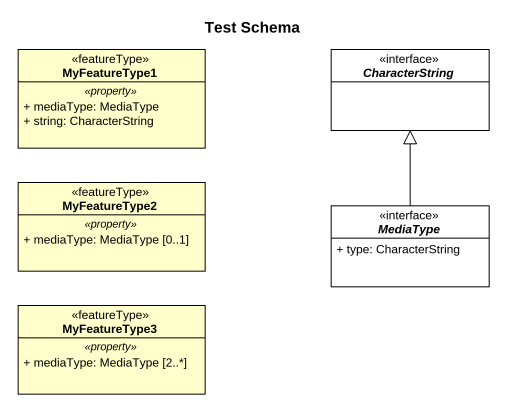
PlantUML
@startuml
title Test Schema
hide circle
hide empty members
skinparam classAttributeIconSize 0
class MyFeatureType1 <<featureType>> {
  .. <<property>> ..
  + mediaType: MediaType
  + string: CharacterString
}
interface CharacterString #FFFFFF
class MyFeatureType2 <<featureType>> {
  .. <<property>> ..
  + mediaType: MediaType [0..1]
}
interface MediaType #FFFFFF {
  + type: CharacterString
}
class MyFeatureType3 <<featureType>> {
  .. <<property>> ..
  + mediaType: MediaType [2..*]
}
MediaType -up-|> CharacterString
@enduml
